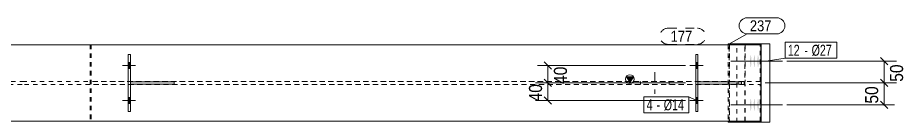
# Model space of a CAD drawing. Header units: millimetres. Extents: x 2 to 825, y 1 to 579.
# Drawn here: x 413.7 to 616.5, y 430.2 to 454.2 of the extents above; entities that cross this region are included whole.
import ezdxf

# ---------------------------------------------------------------- set-up
doc = ezdxf.new("R2010")
doc.units = ezdxf.units.MM
for name, pattern in [('XKITLINE00', [0]), ('XKITLINE01', [4, 1, -1, 1, -1]), ('XKITLINE02', [4, 2, -2])]:
    doc.linetypes.add(name, pattern=pattern)
for name, color, linetype, lineweight in [('Bolt', 3, 'Continuous', 0), ('BoltMark', 7, 'Continuous', 0), ('Dimensions', 7, 'Continuous', 0), ('Part', 2, 'Continuous', 0), ('PartMark', 7, 'Continuous', 0)]:
    doc.layers.add(name, color=color, linetype=linetype, lineweight=lineweight)
doc.styles.add('ARIAL', font='ARIAL.TTF')
doc.styles.add('ARIAL_NARROW', font='ARIALN.TTF')

# ---------------------------------------------------------------- blocks, each defined once
blk = doc.blocks.new('*A34')
at = {"layer": 'Bolt', "color": 3, "linetype": 'XKITLINE02', "lineweight": 0}
for p, q in [((559.63, 441.74), (559.63, 436.74)), ((556.38, 439.59), (556.38, 438.89)), ((562.88, 439.59), (562.88, 438.89))]:
    blk.add_line(p, q, dxfattribs=at)
blk = doc.blocks.new('*A36')
at = {"layer": 'Bolt'}
for points in [[(581.74, 444.21), (581.74, 444.18), (581.74, 444.15), (581.74, 444.11), (581.74, 444.08), (581.74, 444.05), (581.74, 444.01), (581.74, 443.98), (581.74, 443.95), (581.74, 443.92), (581.74, 443.88), (581.73, 443.85), (581.73, 443.82), (581.73, 443.79), (581.73, 443.76), (581.73, 443.73), (581.73, 443.7), (581.73, 443.67), (581.73, 443.64), (581.72, 443.61), (581.72, 443.58), (581.72, 443.55), (581.72, 443.52), (581.72, 443.49), (581.71, 443.47), (581.71, 443.44), (581.71, 443.41), (581.71, 443.39), (581.71, 443.36), (581.7, 443.34), (581.7, 443.31), (581.7, 443.29), (581.7, 443.27), (581.69, 443.24), (581.69, 443.22), (581.69, 443.2), (581.69, 443.18), (581.68, 443.16), (581.68, 443.14), (581.68, 443.12), (581.67, 443.1), (581.67, 443.09), (581.67, 443.07), (581.67, 443.05), (581.66, 443.04), (581.66, 443.02), (581.66, 443.01), (581.65, 443), (581.65, 442.99), (581.65, 442.97), (581.64, 442.96), (581.64, 442.95), (581.64, 442.94), (581.63, 442.94), (581.63, 442.93), (581.63, 442.92), (581.62, 442.91), (581.62, 442.91), (581.62, 442.9), (581.61, 442.9), (581.61, 442.9), (581.61, 442.9), (581.6, 442.9), (581.6, 442.89), (581.6, 442.9), (581.59, 442.9), (581.59, 442.9), (581.59, 442.9), (581.58, 442.9), (581.58, 442.91), (581.57, 442.91), (581.57, 442.92), (581.57, 442.93), (581.56, 442.94), (581.56, 442.94), (581.56, 442.95), (581.55, 442.96), (581.55, 442.97), (581.55, 442.99), (581.54, 443), (581.54, 443.01), (581.54, 443.02), (581.54, 443.04), (581.53, 443.05), (581.53, 443.07), (581.53, 443.09), (581.52, 443.1), (581.52, 443.12), (581.52, 443.14), (581.51, 443.16), (581.51, 443.18), (581.51, 443.2), (581.51, 443.22), (581.5, 443.24), (581.5, 443.27), (581.5, 443.29), (581.5, 443.31), (581.49, 443.34), (581.49, 443.36), (581.49, 443.39), (581.49, 443.41), (581.49, 443.44), (581.48, 443.47), (581.48, 443.49), (581.48, 443.52), (581.48, 443.55), (581.48, 443.58), (581.47, 443.61), (581.47, 443.64), (581.47, 443.67), (581.47, 443.7), (581.47, 443.73), (581.47, 443.76), (581.47, 443.79), (581.46, 443.82), (581.46, 443.85), (581.46, 443.88), (581.46, 443.92), (581.46, 443.95), (581.46, 443.98), (581.46, 444.01), (581.46, 444.05), (581.46, 444.08), (581.46, 444.11), (581.46, 444.15), (581.46, 444.18), (581.46, 444.21), (581.46, 444.24), (581.46, 444.28), (581.46, 444.31), (581.46, 444.34), (581.46, 444.38), (581.46, 444.41), (581.46, 444.44), (581.46, 444.48), (581.46, 444.51), (581.46, 444.54), (581.46, 444.57), (581.46, 444.6), (581.46, 444.64), (581.46, 444.67), (581.47, 444.7), (581.47, 444.73), (581.47, 444.76), (581.47, 444.79), (581.47, 444.82), (581.47, 444.85), (581.47, 444.88), (581.48, 444.91), (581.48, 444.94), (581.48, 444.97), (581.48, 444.99), (581.48, 445.02), (581.49, 445.05), (581.49, 445.08), (581.49, 445.1), (581.49, 445.13), (581.49, 445.15), (581.5, 445.18), (581.5, 445.2), (581.5, 445.22), (581.5, 445.24), (581.51, 445.27), (581.51, 445.29), (581.51, 445.31), (581.51, 445.33), (581.52, 445.35), (581.52, 445.37), (581.52, 445.39), (581.53, 445.4), (581.53, 445.42), (581.53, 445.44), (581.54, 445.45), (581.54, 445.47), (581.54, 445.48), (581.54, 445.49), (581.55, 445.5), (581.55, 445.52), (581.55, 445.53), (581.56, 445.54), (581.56, 445.55), (581.56, 445.55), (581.57, 445.56), (581.57, 445.57), (581.57, 445.57), (581.58, 445.58), (581.58, 445.58), (581.59, 445.59), (581.59, 445.59), (581.59, 445.59), (581.6, 445.59), (581.6, 445.59), (581.6, 445.59), (581.61, 445.59), (581.61, 445.59), (581.61, 445.59), (581.62, 445.58), (581.62, 445.58), (581.62, 445.57), (581.63, 445.57), (581.63, 445.56), (581.63, 445.55), (581.64, 445.55), (581.64, 445.54), (581.64, 445.53), (581.65, 445.52), (581.65, 445.5), (581.65, 445.49), (581.66, 445.48), (581.66, 445.47), (581.66, 445.45), (581.67, 445.44), (581.67, 445.42), (581.67, 445.4), (581.67, 445.39), (581.68, 445.37), (581.68, 445.35), (581.68, 445.33), (581.69, 445.31), (581.69, 445.29), (581.69, 445.27), (581.69, 445.24), (581.7, 445.22), (581.7, 445.2), (581.7, 445.18), (581.7, 445.15), (581.71, 445.13), (581.71, 445.1), (581.71, 445.08), (581.71, 445.05), (581.71, 445.02), (581.72, 444.99), (581.72, 444.97), (581.72, 444.94), (581.72, 444.91), (581.72, 444.88), (581.73, 444.85), (581.73, 444.82), (581.73, 444.79), (581.73, 444.76), (581.73, 444.73), (581.73, 444.7), (581.73, 444.67), (581.73, 444.64), (581.74, 444.6), (581.74, 444.57), (581.74, 444.54), (581.74, 444.51), (581.74, 444.48), (581.74, 444.44), (581.74, 444.41), (581.74, 444.38), (581.74, 444.34), (581.74, 444.31), (581.74, 444.28), (581.74, 444.24)], [(582.58, 444.21), (582.58, 444.18), (582.58, 444.15), (582.58, 444.11), (582.58, 444.08), (582.58, 444.05), (582.58, 444.01), (582.58, 443.98), (582.58, 443.95), (582.58, 443.92), (582.57, 443.88), (582.57, 443.85), (582.57, 443.82), (582.57, 443.79), (582.57, 443.76), (582.57, 443.73), (582.57, 443.7), (582.57, 443.67), (582.56, 443.64), (582.56, 443.61), (582.56, 443.58), (582.56, 443.55), (582.56, 443.52), (582.56, 443.49), (582.55, 443.47), (582.55, 443.44), (582.55, 443.41), (582.55, 443.39), (582.55, 443.36), (582.54, 443.34), (582.54, 443.31), (582.54, 443.29), (582.54, 443.27), (582.53, 443.24), (582.53, 443.22), (582.53, 443.2), (582.53, 443.18), (582.52, 443.16), (582.52, 443.14), (582.52, 443.12), (582.51, 443.1), (582.51, 443.09), (582.51, 443.07), (582.51, 443.05), (582.5, 443.04), (582.5, 443.02), (582.5, 443.01), (582.49, 443), (582.49, 442.99), (582.49, 442.97), (582.48, 442.96), (582.48, 442.95), (582.48, 442.94), (582.47, 442.94), (582.47, 442.93), (582.47, 442.92), (582.46, 442.91), (582.46, 442.91), (582.46, 442.9), (582.45, 442.9), (582.45, 442.9), (582.45, 442.9), (582.44, 442.9), (582.44, 442.89), (582.43, 442.9), (582.43, 442.9), (582.43, 442.9), (582.42, 442.9), (582.42, 442.9), (582.42, 442.91), (582.41, 442.91), (582.41, 442.92), (582.41, 442.93), (582.4, 442.94), (582.4, 442.94), (582.4, 442.95), (582.39, 442.96), (582.39, 442.97), (582.39, 442.99), (582.38, 443), (582.38, 443.01), (582.38, 443.02), (582.37, 443.04), (582.37, 443.05), (582.37, 443.07), (582.37, 443.09), (582.36, 443.1), (582.36, 443.12), (582.36, 443.14), (582.35, 443.16), (582.35, 443.18), (582.35, 443.2), (582.35, 443.22), (582.34, 443.24), (582.34, 443.27), (582.34, 443.29), (582.34, 443.31), (582.33, 443.34), (582.33, 443.36), (582.33, 443.39), (582.33, 443.41), (582.32, 443.44), (582.32, 443.47), (582.32, 443.49), (582.32, 443.52), (582.32, 443.55), (582.32, 443.58), (582.31, 443.61), (582.31, 443.64), (582.31, 443.67), (582.31, 443.7), (582.31, 443.73), (582.31, 443.76), (582.3, 443.79), (582.3, 443.82), (582.3, 443.85), (582.3, 443.88), (582.3, 443.92), (582.3, 443.95), (582.3, 443.98), (582.3, 444.01), (582.3, 444.05), (582.3, 444.08), (582.3, 444.11), (582.3, 444.15), (582.3, 444.18), (582.3, 444.21), (582.3, 444.24), (582.3, 444.28), (582.3, 444.31), (582.3, 444.34), (582.3, 444.38), (582.3, 444.41), (582.3, 444.44), (582.3, 444.48), (582.3, 444.51), (582.3, 444.54), (582.3, 444.57), (582.3, 444.6), (582.3, 444.64), (582.3, 444.67), (582.3, 444.7), (582.31, 444.73), (582.31, 444.76), (582.31, 444.79), (582.31, 444.82), (582.31, 444.85), (582.31, 444.88), (582.32, 444.91), (582.32, 444.94), (582.32, 444.97), (582.32, 444.99), (582.32, 445.02), (582.32, 445.05), (582.33, 445.08), (582.33, 445.1), (582.33, 445.13), (582.33, 445.15), (582.34, 445.18), (582.34, 445.2), (582.34, 445.22), (582.34, 445.24), (582.35, 445.27), (582.35, 445.29), (582.35, 445.31), (582.35, 445.33), (582.36, 445.35), (582.36, 445.37), (582.36, 445.39), (582.37, 445.4), (582.37, 445.42), (582.37, 445.44), (582.37, 445.45), (582.38, 445.47), (582.38, 445.48), (582.38, 445.49), (582.39, 445.5), (582.39, 445.52), (582.39, 445.53), (582.4, 445.54), (582.4, 445.55), (582.4, 445.55), (582.41, 445.56), (582.41, 445.57), (582.41, 445.57), (582.42, 445.58), (582.42, 445.58), (582.42, 445.59), (582.43, 445.59), (582.43, 445.59), (582.43, 445.59), (582.44, 445.59), (582.44, 445.59), (582.45, 445.59), (582.45, 445.59), (582.45, 445.59), (582.46, 445.58), (582.46, 445.58), (582.46, 445.57), (582.47, 445.57), (582.47, 445.56), (582.47, 445.55), (582.48, 445.55), (582.48, 445.54), (582.48, 445.53), (582.49, 445.52), (582.49, 445.5), (582.49, 445.49), (582.5, 445.48), (582.5, 445.47), (582.5, 445.45), (582.51, 445.44), (582.51, 445.42), (582.51, 445.4), (582.51, 445.39), (582.52, 445.37), (582.52, 445.35), (582.52, 445.33), (582.53, 445.31), (582.53, 445.29), (582.53, 445.27), (582.53, 445.24), (582.54, 445.22), (582.54, 445.2), (582.54, 445.18), (582.54, 445.15), (582.55, 445.13), (582.55, 445.1), (582.55, 445.08), (582.55, 445.05), (582.55, 445.02), (582.56, 444.99), (582.56, 444.97), (582.56, 444.94), (582.56, 444.91), (582.56, 444.88), (582.56, 444.85), (582.57, 444.82), (582.57, 444.79), (582.57, 444.76), (582.57, 444.73), (582.57, 444.7), (582.57, 444.67), (582.57, 444.64), (582.57, 444.6), (582.58, 444.57), (582.58, 444.54), (582.58, 444.51), (582.58, 444.48), (582.58, 444.44), (582.58, 444.41), (582.58, 444.38), (582.58, 444.34), (582.58, 444.31), (582.58, 444.28), (582.58, 444.24)], [(583.42, 444.21), (583.42, 444.18), (583.42, 444.15), (583.42, 444.11), (583.42, 444.08), (583.42, 444.05), (583.42, 444.01), (583.42, 443.98), (583.42, 443.95), (583.41, 443.92), (583.41, 443.88), (583.41, 443.85), (583.41, 443.82), (583.41, 443.79), (583.41, 443.76), (583.41, 443.73), (583.41, 443.7), (583.41, 443.67), (583.4, 443.64), (583.4, 443.61), (583.4, 443.58), (583.4, 443.55), (583.4, 443.52), (583.4, 443.49), (583.39, 443.47), (583.39, 443.44), (583.39, 443.41), (583.39, 443.39), (583.38, 443.36), (583.38, 443.34), (583.38, 443.31), (583.38, 443.29), (583.38, 443.27), (583.37, 443.24), (583.37, 443.22), (583.37, 443.2), (583.36, 443.18), (583.36, 443.16), (583.36, 443.14), (583.36, 443.12), (583.35, 443.1), (583.35, 443.09), (583.35, 443.07), (583.34, 443.05), (583.34, 443.04), (583.34, 443.02), (583.33, 443.01), (583.33, 443), (583.33, 442.99), (583.33, 442.97), (583.32, 442.96), (583.32, 442.95), (583.32, 442.94), (583.31, 442.94), (583.31, 442.93), (583.31, 442.92), (583.3, 442.91), (583.3, 442.91), (583.29, 442.9), (583.29, 442.9), (583.29, 442.9), (583.28, 442.9), (583.28, 442.9), (583.28, 442.89), (583.27, 442.9), (583.27, 442.9), (583.27, 442.9), (583.26, 442.9), (583.26, 442.9), (583.26, 442.91), (583.25, 442.91), (583.25, 442.92), (583.25, 442.93), (583.24, 442.94), (583.24, 442.94), (583.24, 442.95), (583.23, 442.96), (583.23, 442.97), (583.23, 442.99), (583.22, 443), (583.22, 443.01), (583.22, 443.02), (583.21, 443.04), (583.21, 443.05), (583.21, 443.07), (583.2, 443.09), (583.2, 443.1), (583.2, 443.12), (583.2, 443.14), (583.19, 443.16), (583.19, 443.18), (583.19, 443.2), (583.18, 443.22), (583.18, 443.24), (583.18, 443.27), (583.18, 443.29), (583.17, 443.31), (583.17, 443.34), (583.17, 443.36), (583.17, 443.39), (583.17, 443.41), (583.16, 443.44), (583.16, 443.47), (583.16, 443.49), (583.16, 443.52), (583.16, 443.55), (583.15, 443.58), (583.15, 443.61), (583.15, 443.64), (583.15, 443.67), (583.15, 443.7), (583.15, 443.73), (583.15, 443.76), (583.14, 443.79), (583.14, 443.82), (583.14, 443.85), (583.14, 443.88), (583.14, 443.92), (583.14, 443.95), (583.14, 443.98), (583.14, 444.01), (583.14, 444.05), (583.14, 444.08), (583.14, 444.11), (583.14, 444.15), (583.14, 444.18), (583.14, 444.21), (583.14, 444.24), (583.14, 444.28), (583.14, 444.31), (583.14, 444.34), (583.14, 444.38), (583.14, 444.41), (583.14, 444.44), (583.14, 444.48), (583.14, 444.51), (583.14, 444.54), (583.14, 444.57), (583.14, 444.6), (583.14, 444.64), (583.14, 444.67), (583.14, 444.7), (583.15, 444.73), (583.15, 444.76), (583.15, 444.79), (583.15, 444.82), (583.15, 444.85), (583.15, 444.88), (583.15, 444.91), (583.16, 444.94), (583.16, 444.97), (583.16, 444.99), (583.16, 445.02), (583.16, 445.05), (583.17, 445.08), (583.17, 445.1), (583.17, 445.13), (583.17, 445.15), (583.17, 445.18), (583.18, 445.2), (583.18, 445.22), (583.18, 445.24), (583.18, 445.27), (583.19, 445.29), (583.19, 445.31), (583.19, 445.33), (583.2, 445.35), (583.2, 445.37), (583.2, 445.39), (583.2, 445.4), (583.21, 445.42), (583.21, 445.44), (583.21, 445.45), (583.22, 445.47), (583.22, 445.48), (583.22, 445.49), (583.23, 445.5), (583.23, 445.52), (583.23, 445.53), (583.24, 445.54), (583.24, 445.55), (583.24, 445.55), (583.25, 445.56), (583.25, 445.57), (583.25, 445.57), (583.26, 445.58), (583.26, 445.58), (583.26, 445.59), (583.27, 445.59), (583.27, 445.59), (583.27, 445.59), (583.28, 445.59), (583.28, 445.59), (583.28, 445.59), (583.29, 445.59), (583.29, 445.59), (583.29, 445.58), (583.3, 445.58), (583.3, 445.57), (583.31, 445.57), (583.31, 445.56), (583.31, 445.55), (583.32, 445.55), (583.32, 445.54), (583.32, 445.53), (583.33, 445.52), (583.33, 445.5), (583.33, 445.49), (583.33, 445.48), (583.34, 445.47), (583.34, 445.45), (583.34, 445.44), (583.35, 445.42), (583.35, 445.4), (583.35, 445.39), (583.36, 445.37), (583.36, 445.35), (583.36, 445.33), (583.36, 445.31), (583.37, 445.29), (583.37, 445.27), (583.37, 445.24), (583.38, 445.22), (583.38, 445.2), (583.38, 445.18), (583.38, 445.15), (583.38, 445.13), (583.39, 445.1), (583.39, 445.08), (583.39, 445.05), (583.39, 445.02), (583.4, 444.99), (583.4, 444.97), (583.4, 444.94), (583.4, 444.91), (583.4, 444.88), (583.4, 444.85), (583.41, 444.82), (583.41, 444.79), (583.41, 444.76), (583.41, 444.73), (583.41, 444.7), (583.41, 444.67), (583.41, 444.64), (583.41, 444.6), (583.41, 444.57), (583.42, 444.54), (583.42, 444.51), (583.42, 444.48), (583.42, 444.44), (583.42, 444.41), (583.42, 444.38), (583.42, 444.34), (583.42, 444.31), (583.42, 444.28), (583.42, 444.24)], [(581.74, 434.21), (581.74, 434.18), (581.74, 434.15), (581.74, 434.11), (581.74, 434.08), (581.74, 434.05), (581.74, 434.01), (581.74, 433.98), (581.74, 433.95), (581.74, 433.92), (581.74, 433.88), (581.73, 433.85), (581.73, 433.82), (581.73, 433.79), (581.73, 433.76), (581.73, 433.73), (581.73, 433.7), (581.73, 433.67), (581.73, 433.64), (581.72, 433.61), (581.72, 433.58), (581.72, 433.55), (581.72, 433.52), (581.72, 433.49), (581.71, 433.47), (581.71, 433.44), (581.71, 433.41), (581.71, 433.39), (581.71, 433.36), (581.7, 433.34), (581.7, 433.31), (581.7, 433.29), (581.7, 433.27), (581.69, 433.24), (581.69, 433.22), (581.69, 433.2), (581.69, 433.18), (581.68, 433.16), (581.68, 433.14), (581.68, 433.12), (581.67, 433.1), (581.67, 433.09), (581.67, 433.07), (581.67, 433.05), (581.66, 433.04), (581.66, 433.02), (581.66, 433.01), (581.65, 433), (581.65, 432.99), (581.65, 432.97), (581.64, 432.96), (581.64, 432.95), (581.64, 432.94), (581.63, 432.94), (581.63, 432.93), (581.63, 432.92), (581.62, 432.91), (581.62, 432.91), (581.62, 432.9), (581.61, 432.9), (581.61, 432.9), (581.61, 432.9), (581.6, 432.9), (581.6, 432.89), (581.6, 432.9), (581.59, 432.9), (581.59, 432.9), (581.59, 432.9), (581.58, 432.9), (581.58, 432.91), (581.57, 432.91), (581.57, 432.92), (581.57, 432.93), (581.56, 432.94), (581.56, 432.94), (581.56, 432.95), (581.55, 432.96), (581.55, 432.97), (581.55, 432.99), (581.54, 433), (581.54, 433.01), (581.54, 433.02), (581.54, 433.04), (581.53, 433.05), (581.53, 433.07), (581.53, 433.09), (581.52, 433.1), (581.52, 433.12), (581.52, 433.14), (581.51, 433.16), (581.51, 433.18), (581.51, 433.2), (581.51, 433.22), (581.5, 433.24), (581.5, 433.27), (581.5, 433.29), (581.5, 433.31), (581.49, 433.34), (581.49, 433.36), (581.49, 433.39), (581.49, 433.41), (581.49, 433.44), (581.48, 433.47), (581.48, 433.49), (581.48, 433.52), (581.48, 433.55), (581.48, 433.58), (581.47, 433.61), (581.47, 433.64), (581.47, 433.67), (581.47, 433.7), (581.47, 433.73), (581.47, 433.76), (581.47, 433.79), (581.46, 433.82), (581.46, 433.85), (581.46, 433.88), (581.46, 433.92), (581.46, 433.95), (581.46, 433.98), (581.46, 434.01), (581.46, 434.05), (581.46, 434.08), (581.46, 434.11), (581.46, 434.15), (581.46, 434.18), (581.46, 434.21), (581.46, 434.24), (581.46, 434.28), (581.46, 434.31), (581.46, 434.34), (581.46, 434.38), (581.46, 434.41), (581.46, 434.44), (581.46, 434.48), (581.46, 434.51), (581.46, 434.54), (581.46, 434.57), (581.46, 434.6), (581.46, 434.64), (581.46, 434.67), (581.47, 434.7), (581.47, 434.73), (581.47, 434.76), (581.47, 434.79), (581.47, 434.82), (581.47, 434.85), (581.47, 434.88), (581.48, 434.91), (581.48, 434.94), (581.48, 434.97), (581.48, 434.99), (581.48, 435.02), (581.49, 435.05), (581.49, 435.08), (581.49, 435.1), (581.49, 435.13), (581.49, 435.15), (581.5, 435.18), (581.5, 435.2), (581.5, 435.22), (581.5, 435.24), (581.51, 435.27), (581.51, 435.29), (581.51, 435.31), (581.51, 435.33), (581.52, 435.35), (581.52, 435.37), (581.52, 435.39), (581.53, 435.4), (581.53, 435.42), (581.53, 435.44), (581.54, 435.45), (581.54, 435.47), (581.54, 435.48), (581.54, 435.49), (581.55, 435.5), (581.55, 435.52), (581.55, 435.53), (581.56, 435.54), (581.56, 435.55), (581.56, 435.55), (581.57, 435.56), (581.57, 435.57), (581.57, 435.57), (581.58, 435.58), (581.58, 435.58), (581.59, 435.59), (581.59, 435.59), (581.59, 435.59), (581.6, 435.59), (581.6, 435.59), (581.6, 435.59), (581.61, 435.59), (581.61, 435.59), (581.61, 435.59), (581.62, 435.58), (581.62, 435.58), (581.62, 435.57), (581.63, 435.57), (581.63, 435.56), (581.63, 435.55), (581.64, 435.55), (581.64, 435.54), (581.64, 435.53), (581.65, 435.52), (581.65, 435.5), (581.65, 435.49), (581.66, 435.48), (581.66, 435.47), (581.66, 435.45), (581.67, 435.44), (581.67, 435.42), (581.67, 435.4), (581.67, 435.39), (581.68, 435.37), (581.68, 435.35), (581.68, 435.33), (581.69, 435.31), (581.69, 435.29), (581.69, 435.27), (581.69, 435.24), (581.7, 435.22), (581.7, 435.2), (581.7, 435.18), (581.7, 435.15), (581.71, 435.13), (581.71, 435.1), (581.71, 435.08), (581.71, 435.05), (581.71, 435.02), (581.72, 434.99), (581.72, 434.97), (581.72, 434.94), (581.72, 434.91), (581.72, 434.88), (581.73, 434.85), (581.73, 434.82), (581.73, 434.79), (581.73, 434.76), (581.73, 434.73), (581.73, 434.7), (581.73, 434.67), (581.73, 434.64), (581.74, 434.6), (581.74, 434.57), (581.74, 434.54), (581.74, 434.51), (581.74, 434.48), (581.74, 434.44), (581.74, 434.41), (581.74, 434.38), (581.74, 434.34), (581.74, 434.31), (581.74, 434.28), (581.74, 434.24)], [(582.58, 434.21), (582.58, 434.18), (582.58, 434.15), (582.58, 434.11), (582.58, 434.08), (582.58, 434.05), (582.58, 434.01), (582.58, 433.98), (582.58, 433.95), (582.58, 433.92), (582.57, 433.88), (582.57, 433.85), (582.57, 433.82), (582.57, 433.79), (582.57, 433.76), (582.57, 433.73), (582.57, 433.7), (582.57, 433.67), (582.56, 433.64), (582.56, 433.61), (582.56, 433.58), (582.56, 433.55), (582.56, 433.52), (582.56, 433.49), (582.55, 433.47), (582.55, 433.44), (582.55, 433.41), (582.55, 433.39), (582.55, 433.36), (582.54, 433.34), (582.54, 433.31), (582.54, 433.29), (582.54, 433.27), (582.53, 433.24), (582.53, 433.22), (582.53, 433.2), (582.53, 433.18), (582.52, 433.16), (582.52, 433.14), (582.52, 433.12), (582.51, 433.1), (582.51, 433.09), (582.51, 433.07), (582.51, 433.05), (582.5, 433.04), (582.5, 433.02), (582.5, 433.01), (582.49, 433), (582.49, 432.99), (582.49, 432.97), (582.48, 432.96), (582.48, 432.95), (582.48, 432.94), (582.47, 432.94), (582.47, 432.93), (582.47, 432.92), (582.46, 432.91), (582.46, 432.91), (582.46, 432.9), (582.45, 432.9), (582.45, 432.9), (582.45, 432.9), (582.44, 432.9), (582.44, 432.89), (582.43, 432.9), (582.43, 432.9), (582.43, 432.9), (582.42, 432.9), (582.42, 432.9), (582.42, 432.91), (582.41, 432.91), (582.41, 432.92), (582.41, 432.93), (582.4, 432.94), (582.4, 432.94), (582.4, 432.95), (582.39, 432.96), (582.39, 432.97), (582.39, 432.99), (582.38, 433), (582.38, 433.01), (582.38, 433.02), (582.37, 433.04), (582.37, 433.05), (582.37, 433.07), (582.37, 433.09), (582.36, 433.1), (582.36, 433.12), (582.36, 433.14), (582.35, 433.16), (582.35, 433.18), (582.35, 433.2), (582.35, 433.22), (582.34, 433.24), (582.34, 433.27), (582.34, 433.29), (582.34, 433.31), (582.33, 433.34), (582.33, 433.36), (582.33, 433.39), (582.33, 433.41), (582.32, 433.44), (582.32, 433.47), (582.32, 433.49), (582.32, 433.52), (582.32, 433.55), (582.32, 433.58), (582.31, 433.61), (582.31, 433.64), (582.31, 433.67), (582.31, 433.7), (582.31, 433.73), (582.31, 433.76), (582.3, 433.79), (582.3, 433.82), (582.3, 433.85), (582.3, 433.88), (582.3, 433.92), (582.3, 433.95), (582.3, 433.98), (582.3, 434.01), (582.3, 434.05), (582.3, 434.08), (582.3, 434.11), (582.3, 434.15), (582.3, 434.18), (582.3, 434.21), (582.3, 434.24), (582.3, 434.28), (582.3, 434.31), (582.3, 434.34), (582.3, 434.38), (582.3, 434.41), (582.3, 434.44), (582.3, 434.48), (582.3, 434.51), (582.3, 434.54), (582.3, 434.57), (582.3, 434.6), (582.3, 434.64), (582.3, 434.67), (582.3, 434.7), (582.31, 434.73), (582.31, 434.76), (582.31, 434.79), (582.31, 434.82), (582.31, 434.85), (582.31, 434.88), (582.32, 434.91), (582.32, 434.94), (582.32, 434.97), (582.32, 434.99), (582.32, 435.02), (582.32, 435.05), (582.33, 435.08), (582.33, 435.1), (582.33, 435.13), (582.33, 435.15), (582.34, 435.18), (582.34, 435.2), (582.34, 435.22), (582.34, 435.24), (582.35, 435.27), (582.35, 435.29), (582.35, 435.31), (582.35, 435.33), (582.36, 435.35), (582.36, 435.37), (582.36, 435.39), (582.37, 435.4), (582.37, 435.42), (582.37, 435.44), (582.37, 435.45), (582.38, 435.47), (582.38, 435.48), (582.38, 435.49), (582.39, 435.5), (582.39, 435.52), (582.39, 435.53), (582.4, 435.54), (582.4, 435.55), (582.4, 435.55), (582.41, 435.56), (582.41, 435.57), (582.41, 435.57), (582.42, 435.58), (582.42, 435.58), (582.42, 435.59), (582.43, 435.59), (582.43, 435.59), (582.43, 435.59), (582.44, 435.59), (582.44, 435.59), (582.45, 435.59), (582.45, 435.59), (582.45, 435.59), (582.46, 435.58), (582.46, 435.58), (582.46, 435.57), (582.47, 435.57), (582.47, 435.56), (582.47, 435.55), (582.48, 435.55), (582.48, 435.54), (582.48, 435.53), (582.49, 435.52), (582.49, 435.5), (582.49, 435.49), (582.5, 435.48), (582.5, 435.47), (582.5, 435.45), (582.51, 435.44), (582.51, 435.42), (582.51, 435.4), (582.51, 435.39), (582.52, 435.37), (582.52, 435.35), (582.52, 435.33), (582.53, 435.31), (582.53, 435.29), (582.53, 435.27), (582.53, 435.24), (582.54, 435.22), (582.54, 435.2), (582.54, 435.18), (582.54, 435.15), (582.55, 435.13), (582.55, 435.1), (582.55, 435.08), (582.55, 435.05), (582.55, 435.02), (582.56, 434.99), (582.56, 434.97), (582.56, 434.94), (582.56, 434.91), (582.56, 434.88), (582.56, 434.85), (582.57, 434.82), (582.57, 434.79), (582.57, 434.76), (582.57, 434.73), (582.57, 434.7), (582.57, 434.67), (582.57, 434.64), (582.57, 434.6), (582.58, 434.57), (582.58, 434.54), (582.58, 434.51), (582.58, 434.48), (582.58, 434.44), (582.58, 434.41), (582.58, 434.38), (582.58, 434.34), (582.58, 434.31), (582.58, 434.28), (582.58, 434.24)], [(583.42, 434.21), (583.42, 434.18), (583.42, 434.15), (583.42, 434.11), (583.42, 434.08), (583.42, 434.05), (583.42, 434.01), (583.42, 433.98), (583.42, 433.95), (583.41, 433.92), (583.41, 433.88), (583.41, 433.85), (583.41, 433.82), (583.41, 433.79), (583.41, 433.76), (583.41, 433.73), (583.41, 433.7), (583.41, 433.67), (583.4, 433.64), (583.4, 433.61), (583.4, 433.58), (583.4, 433.55), (583.4, 433.52), (583.4, 433.49), (583.39, 433.47), (583.39, 433.44), (583.39, 433.41), (583.39, 433.39), (583.38, 433.36), (583.38, 433.34), (583.38, 433.31), (583.38, 433.29), (583.38, 433.27), (583.37, 433.24), (583.37, 433.22), (583.37, 433.2), (583.36, 433.18), (583.36, 433.16), (583.36, 433.14), (583.36, 433.12), (583.35, 433.1), (583.35, 433.09), (583.35, 433.07), (583.34, 433.05), (583.34, 433.04), (583.34, 433.02), (583.33, 433.01), (583.33, 433), (583.33, 432.99), (583.33, 432.97), (583.32, 432.96), (583.32, 432.95), (583.32, 432.94), (583.31, 432.94), (583.31, 432.93), (583.31, 432.92), (583.3, 432.91), (583.3, 432.91), (583.29, 432.9), (583.29, 432.9), (583.29, 432.9), (583.28, 432.9), (583.28, 432.9), (583.28, 432.89), (583.27, 432.9), (583.27, 432.9), (583.27, 432.9), (583.26, 432.9), (583.26, 432.9), (583.26, 432.91), (583.25, 432.91), (583.25, 432.92), (583.25, 432.93), (583.24, 432.94), (583.24, 432.94), (583.24, 432.95), (583.23, 432.96), (583.23, 432.97), (583.23, 432.99), (583.22, 433), (583.22, 433.01), (583.22, 433.02), (583.21, 433.04), (583.21, 433.05), (583.21, 433.07), (583.2, 433.09), (583.2, 433.1), (583.2, 433.12), (583.2, 433.14), (583.19, 433.16), (583.19, 433.18), (583.19, 433.2), (583.18, 433.22), (583.18, 433.24), (583.18, 433.27), (583.18, 433.29), (583.17, 433.31), (583.17, 433.34), (583.17, 433.36), (583.17, 433.39), (583.17, 433.41), (583.16, 433.44), (583.16, 433.47), (583.16, 433.49), (583.16, 433.52), (583.16, 433.55), (583.15, 433.58), (583.15, 433.61), (583.15, 433.64), (583.15, 433.67), (583.15, 433.7), (583.15, 433.73), (583.15, 433.76), (583.14, 433.79), (583.14, 433.82), (583.14, 433.85), (583.14, 433.88), (583.14, 433.92), (583.14, 433.95), (583.14, 433.98), (583.14, 434.01), (583.14, 434.05), (583.14, 434.08), (583.14, 434.11), (583.14, 434.15), (583.14, 434.18), (583.14, 434.21), (583.14, 434.24), (583.14, 434.28), (583.14, 434.31), (583.14, 434.34), (583.14, 434.38), (583.14, 434.41), (583.14, 434.44), (583.14, 434.48), (583.14, 434.51), (583.14, 434.54), (583.14, 434.57), (583.14, 434.6), (583.14, 434.64), (583.14, 434.67), (583.14, 434.7), (583.15, 434.73), (583.15, 434.76), (583.15, 434.79), (583.15, 434.82), (583.15, 434.85), (583.15, 434.88), (583.15, 434.91), (583.16, 434.94), (583.16, 434.97), (583.16, 434.99), (583.16, 435.02), (583.16, 435.05), (583.17, 435.08), (583.17, 435.1), (583.17, 435.13), (583.17, 435.15), (583.17, 435.18), (583.18, 435.2), (583.18, 435.22), (583.18, 435.24), (583.18, 435.27), (583.19, 435.29), (583.19, 435.31), (583.19, 435.33), (583.2, 435.35), (583.2, 435.37), (583.2, 435.39), (583.2, 435.4), (583.21, 435.42), (583.21, 435.44), (583.21, 435.45), (583.22, 435.47), (583.22, 435.48), (583.22, 435.49), (583.23, 435.5), (583.23, 435.52), (583.23, 435.53), (583.24, 435.54), (583.24, 435.55), (583.24, 435.55), (583.25, 435.56), (583.25, 435.57), (583.25, 435.57), (583.26, 435.58), (583.26, 435.58), (583.26, 435.59), (583.27, 435.59), (583.27, 435.59), (583.27, 435.59), (583.28, 435.59), (583.28, 435.59), (583.28, 435.59), (583.29, 435.59), (583.29, 435.59), (583.29, 435.58), (583.3, 435.58), (583.3, 435.57), (583.31, 435.57), (583.31, 435.56), (583.31, 435.55), (583.32, 435.55), (583.32, 435.54), (583.32, 435.53), (583.33, 435.52), (583.33, 435.5), (583.33, 435.49), (583.33, 435.48), (583.34, 435.47), (583.34, 435.45), (583.34, 435.44), (583.35, 435.42), (583.35, 435.4), (583.35, 435.39), (583.36, 435.37), (583.36, 435.35), (583.36, 435.33), (583.36, 435.31), (583.37, 435.29), (583.37, 435.27), (583.37, 435.24), (583.38, 435.22), (583.38, 435.2), (583.38, 435.18), (583.38, 435.15), (583.38, 435.13), (583.39, 435.1), (583.39, 435.08), (583.39, 435.05), (583.39, 435.02), (583.4, 434.99), (583.4, 434.97), (583.4, 434.94), (583.4, 434.91), (583.4, 434.88), (583.4, 434.85), (583.41, 434.82), (583.41, 434.79), (583.41, 434.76), (583.41, 434.73), (583.41, 434.7), (583.41, 434.67), (583.41, 434.64), (583.41, 434.6), (583.41, 434.57), (583.42, 434.54), (583.42, 434.51), (583.42, 434.48), (583.42, 434.44), (583.42, 434.41), (583.42, 434.38), (583.42, 434.34), (583.42, 434.31), (583.42, 434.28), (583.42, 434.24)]]:
    blk.add_hatch(color=3, dxfattribs=at).paths.add_polyline_path(points, flags=17)
at = {"layer": 'Bolt', "color": 3, "linetype": 'XKITLINE02', "lineweight": 0}
for p, q in [((583.02, 444.24), (575.56, 444.24)), ((583.86, 444.24), (576.4, 444.24)), ((584.7, 444.24), (577.24, 444.24)), ((583.02, 434.24), (575.56, 434.24)), ((583.86, 434.24), (576.4, 434.24)), ((584.7, 434.24), (577.24, 434.24))]:
    blk.add_line(p, q, dxfattribs=at)
at = {"layer": 'Bolt', "color": 3, "linetype": 'XKITLINE00', "lineweight": 0}
for p, q in [((587.22, 444.24), (579.76, 444.24)), ((588.06, 444.24), (580.6, 444.24)), ((588.9, 444.24), (581.44, 444.24)), ((587.22, 434.24), (579.76, 434.24)), ((588.06, 434.24), (580.6, 434.24)), ((588.9, 434.24), (581.44, 434.24))]:
    blk.add_line(p, q, dxfattribs=at)
blk = doc.blocks.new('*A38')
at = {"layer": 'Bolt'}
for points in [[(439.02, 443.94), (439.52, 443.94), (439.52, 442.54), (439.02, 442.54)], [(439.02, 443.94), (439.52, 443.94), (439.52, 442.54), (439.02, 442.54)], [(439.02, 435.94), (439.52, 435.94), (439.52, 434.54), (439.02, 434.54)], [(439.02, 435.94), (439.52, 435.94), (439.52, 434.54), (439.02, 434.54)]]:
    blk.add_hatch(color=3, dxfattribs=at).paths.add_polyline_path(points, flags=17)
at = {"layer": 'Bolt', "color": 3, "linetype": 'XKITLINE00', "lineweight": 0}
for p, q in [((440.68, 443.24), (437.68, 443.24)), ((440.68, 443.24), (437.68, 443.24)), ((439.52, 443.94), (439.02, 443.94)), ((439.52, 443.94), (439.02, 443.94)), ((439.52, 442.54), (439.02, 442.54)), ((439.52, 442.54), (439.02, 442.54)), ((440.68, 435.24), (437.68, 435.24)), ((440.68, 435.24), (437.68, 435.24)), ((439.52, 435.94), (439.02, 435.94)), ((439.52, 435.94), (439.02, 435.94)), ((439.52, 434.54), (439.02, 434.54)), ((439.52, 434.54), (439.02, 434.54))]:
    blk.add_line(p, q, dxfattribs=at)
blk = doc.blocks.new('*A40')
at = {"layer": 'Bolt'}
for points in [[(569.02, 443.94), (569.52, 443.94), (569.52, 442.54), (569.02, 442.54)], [(569.02, 443.94), (569.52, 443.94), (569.52, 442.54), (569.02, 442.54)], [(569.02, 435.94), (569.52, 435.94), (569.52, 434.54), (569.02, 434.54)], [(569.02, 435.94), (569.52, 435.94), (569.52, 434.54), (569.02, 434.54)]]:
    blk.add_hatch(color=3, dxfattribs=at).paths.add_polyline_path(points, flags=17)
at = {"layer": 'Bolt', "color": 3, "linetype": 'XKITLINE00', "lineweight": 0}
for p, q in [((570.68, 443.24), (567.68, 443.24)), ((570.68, 443.24), (567.68, 443.24)), ((569.52, 443.94), (569.02, 443.94)), ((569.52, 443.94), (569.02, 443.94)), ((569.52, 442.54), (569.02, 442.54)), ((569.52, 442.54), (569.02, 442.54)), ((570.68, 435.24), (567.68, 435.24)), ((570.68, 435.24), (567.68, 435.24)), ((569.52, 435.94), (569.02, 435.94)), ((569.52, 435.94), (569.02, 435.94)), ((569.52, 434.54), (569.02, 434.54)), ((569.52, 434.54), (569.02, 434.54))]:
    blk.add_line(p, q, dxfattribs=at)
blk = doc.blocks.new('*A45')
at = {"layer": 'Part'}
blk.add_hatch(color=2, dxfattribs=at).paths.add_polyline_path([(553.11, 440.64), (554.71, 440.64), (553.91, 439.24)], flags=17)
at = {"layer": 'Part', "color": 2, "linetype": 'XKITLINE00', "lineweight": 0}
for p, q in [((415.16, 447.99), (373.68, 447.99)), ((583.91, 447.99), (415.26, 447.99)), ((583.91, 430.49), (583.91, 447.99)), ((553.91, 439.24), (553.11, 440.64)), ((553.11, 440.64), (554.71, 440.64)), ((554.71, 440.64), (553.91, 439.24)), ((415.16, 430.49), (373.68, 430.49)), ((583.91, 430.49), (415.26, 430.49))]:
    blk.add_line(p, q, dxfattribs=at)
at = {"layer": 'Part', "color": 7, "linetype": 'XKITLINE01', "lineweight": 0}
for p, q in [((580.22, 430.49), (580.22, 447.99)), ((580.33, 447.99), (580.33, 439.59)), ((583.79, 439.59), (583.79, 447.99)), ((415.16, 439.59), (373.68, 439.59)), ((373.68, 438.89), (415.16, 438.89)), ((583.79, 439.59), (415.26, 439.59)), ((415.26, 438.89), (583.79, 438.89)), ((580.33, 430.49), (580.33, 438.89)), ((583.79, 430.49), (583.79, 438.89))]:
    blk.add_line(p, q, dxfattribs=at)
at = {"layer": 'Part', "color": 2, "linetype": 'XKITLINE00', "lineweight": 0}
blk.add_circle((553.91, 440.14), 1, dxfattribs=at)
blk = doc.blocks.new('*A48')
at = {"layer": 'Part', "color": 2, "linetype": 'XKITLINE00', "lineweight": 0}
for p, q in [((576.46, 448.24), (576.46, 447.99)), ((584.01, 448.24), (576.46, 448.24)), ((586, 448.24), (584.01, 448.24)), ((584.01, 430.24), (584.01, 448.24)), ((586, 448.24), (586, 430.24)), ((576.46, 430.24), (576.46, 430.49)), ((586, 430.24), (576.46, 430.24))]:
    blk.add_line(p, q, dxfattribs=at)
at = {"layer": 'Part', "color": 7, "linetype": 'XKITLINE01', "lineweight": 0}
for p, q in [((576.46, 447.99), (576.46, 430.49)), ((578.45, 430.24), (578.45, 448.24))]:
    blk.add_line(p, q, dxfattribs=at)
blk = doc.blocks.new('*A49')
at = {"layer": 'Part', "color": 7, "linetype": 'XKITLINE01', "lineweight": 0}
for p, q in [((430.26, 447.99), (576.76, 447.99)), ((430.26, 447.99), (430.26, 430.49)), ((430.5, 447.99), (430.5, 430.49)), ((576.65, 430.49), (576.65, 447.99)), ((576.76, 447.99), (576.76, 439.59)), ((580.06, 439.59), (430.5, 439.59)), ((580.06, 438.89), (430.5, 438.89)), ((576.76, 438.89), (576.76, 430.49)), ((578.76, 439.59), (578.76, 438.89)), ((580.06, 438.89), (580.06, 439.59)), ((576.76, 430.49), (430.26, 430.49))]:
    blk.add_line(p, q, dxfattribs=at)
blk = doc.blocks.new('*A52')
at = {"layer": 'Part', "color": 2, "linetype": 'XKITLINE00', "lineweight": 0}
for p, q in [((439.52, 439.49), (449.52, 439.49)), ((449.52, 438.99), (439.52, 438.99)), ((449.52, 438.99), (449.52, 439.49))]:
    blk.add_line(p, q, dxfattribs=at)
at = {"layer": 'Part', "color": 7, "linetype": 'XKITLINE01', "lineweight": 0}
blk.add_line((439.52, 438.99), (439.52, 439.49), dxfattribs=at)
blk.add_line((439.52, 438.99), (439.52, 439.49), dxfattribs=at)
blk = doc.blocks.new('*A53')
at = {"layer": 'Part', "color": 2, "linetype": 'XKITLINE00', "lineweight": 0}
for p, q in [((439.02, 445.74), (439.52, 445.74)), ((439.02, 432.74), (439.02, 445.74)), ((439.52, 445.74), (439.52, 432.74)), ((439.52, 432.74), (439.02, 432.74))]:
    blk.add_line(p, q, dxfattribs=at)
blk = doc.blocks.new('*A56')
at = {"layer": 'Part', "color": 2, "linetype": 'XKITLINE00', "lineweight": 0}
for p, q in [((569.52, 439.49), (579.52, 439.49)), ((579.52, 438.99), (569.52, 438.99)), ((579.52, 438.99), (579.52, 439.49))]:
    blk.add_line(p, q, dxfattribs=at)
at = {"layer": 'Part', "color": 7, "linetype": 'XKITLINE01', "lineweight": 0}
blk.add_line((569.52, 438.99), (569.52, 439.49), dxfattribs=at)
blk.add_line((569.52, 438.99), (569.52, 439.49), dxfattribs=at)
blk = doc.blocks.new('*A57')
at = {"layer": 'Part', "color": 2, "linetype": 'XKITLINE00', "lineweight": 0}
for p, q in [((569.52, 445.74), (569.02, 445.74)), ((569.02, 445.74), (569.02, 432.74)), ((569.52, 432.74), (569.52, 445.74)), ((569.52, 432.74), (569.02, 432.74))]:
    blk.add_line(p, q, dxfattribs=at)
blk = doc.blocks.new('*A135')
at = {"layer": 'Dimensions', "color": 7, "linetype": 'XKITLINE00', "lineweight": 0}
for p, q in [((584.91, 439.24), (614.55, 439.24)), ((611.3, 440.09), (613, 438.4)), ((612.15, 434.24), (612.15, 439.24)), ((589.9, 434.24), (614.55, 434.24)), ((611.3, 435.09), (613, 433.4))]:
    blk.add_line(p, q, dxfattribs=at)
at = {"layer": 'Dimensions', "color": 3}
for p in [(612.15, 439.24), (612.15, 434.24)]:
    blk.add_point(p, dxfattribs=at)
at = {"layer": 'Dimensions', "color": 3, "style": 'ARIAL', "width": 0.85}
blk.add_text('50', height=3, rotation=90.0002, dxfattribs=at).set_placement((610.8, 434.52))
blk = doc.blocks.new('*A136')
at = {"layer": 'Dimensions', "color": 7, "linetype": 'XKITLINE00', "lineweight": 0}
for p, q in [((589.9, 444.24), (615, 444.24)), ((611.3, 445.09), (613, 443.4)), ((612.15, 439.24), (612.15, 444.24)), ((584.91, 439.24), (615, 439.24)), ((611.3, 440.09), (613, 438.4))]:
    blk.add_line(p, q, dxfattribs=at)
at = {"layer": 'Dimensions', "color": 3}
for p in [(612.15, 444.24), (612.15, 439.24)]:
    blk.add_point(p, dxfattribs=at)
at = {"layer": 'Dimensions', "color": 3, "style": 'ARIAL', "width": 0.85}
blk.add_text('50', height=3, rotation=90.0002, dxfattribs=at).set_placement((616.5, 439.52))
blk = doc.blocks.new('*A137')
at = {"layer": 'Dimensions', "color": 7, "linetype": 'XKITLINE00', "lineweight": 0}
for p, q in [((566.68, 439.24), (532.3, 439.24)), ((534.31, 440.09), (536, 438.4)), ((535.15, 435.24), (535.15, 439.24)), ((566.68, 435.24), (532.3, 435.24)), ((534.31, 436.09), (536, 434.4))]:
    blk.add_line(p, q, dxfattribs=at)
at = {"layer": 'Dimensions', "color": 3}
for p in [(535.15, 439.24), (535.15, 435.24)]:
    blk.add_point(p, dxfattribs=at)
at = {"layer": 'Dimensions', "color": 3, "style": 'ARIAL', "width": 0.85}
blk.add_text('40', height=3, rotation=90.0002, dxfattribs=at).set_placement((533.8, 435.02))
blk = doc.blocks.new('*A138')
at = {"layer": 'Dimensions', "color": 7, "linetype": 'XKITLINE00', "lineweight": 0}
for p, q in [((566.68, 443.24), (532.75, 443.24)), ((534.31, 444.09), (536, 442.4)), ((535.15, 439.24), (535.15, 443.24)), ((566.68, 439.24), (532.75, 439.24)), ((534.31, 440.09), (536, 438.4))]:
    blk.add_line(p, q, dxfattribs=at)
at = {"layer": 'Dimensions', "color": 3}
for p in [(535.15, 443.24), (535.15, 439.24)]:
    blk.add_point(p, dxfattribs=at)
at = {"layer": 'Dimensions', "color": 3, "style": 'ARIAL', "width": 0.85}
blk.add_text('40', height=3, rotation=90.0002, dxfattribs=at).set_placement((539.5, 439.02))
blk = doc.blocks.new('*A139')
at = {"layer": 'BoltMark', "color": 7, "linetype": 'XKITLINE00', "lineweight": 0}
for p, q in [((557.15, 436.09), (567.45, 436.09)), ((557.15, 432.39), (557.15, 436.09)), ((567.45, 432.39), (567.45, 436.09)), ((569.18, 435.24), (567.45, 436.09)), ((557.15, 432.39), (567.45, 432.39))]:
    blk.add_line(p, q, dxfattribs=at)
at = {"layer": 'BoltMark', "color": 3, "style": 'ARIAL_NARROW', "width": 0.85}
for s, p in [('4', (557.75, 432.99)), ('-', (560.02, 432.99)), ('Ø14', (561.68, 432.99))]:
    blk.add_text(s, height=2.5, dxfattribs=at).set_placement(p)
blk = doc.blocks.new('*A141')
at = {"layer": 'BoltMark', "color": 7, "linetype": 'XKITLINE00', "lineweight": 0}
for p, q in [((589.5, 448.59), (601.31, 448.59)), ((589.5, 444.89), (589.5, 448.59)), ((601.31, 444.89), (601.31, 448.59)), ((585.17, 444.24), (589.5, 444.89)), ((589.5, 444.89), (601.31, 444.89))]:
    blk.add_line(p, q, dxfattribs=at)
at = {"layer": 'BoltMark', "color": 3, "style": 'ARIAL_NARROW', "width": 0.85}
for s, p in [('12', (590.1, 445.49)), ('-', (593.89, 445.49)), ('Ø27', (595.55, 445.49))]:
    blk.add_text(s, height=2.5, dxfattribs=at).set_placement(p)
blk = doc.blocks.new('*A144')
at = {"layer": 'PartMark', "color": 7, "linetype": 'XKITLINE02', "lineweight": 0}
for p, q in [((562.64, 451.79), (569.4, 451.79)), ((562.64, 448.09), (569.4, 448.09))]:
    blk.add_line(p, q, dxfattribs=at)
for centre, start, end in [((562.64, 449.94), 90, 270), ((569.4, 449.94), 270, 90)]:
    blk.add_arc(centre, 1.85, start, end, dxfattribs=at)
at = {"layer": 'PartMark', "color": 3, "style": 'ARIAL', "width": 0.85}
blk.add_text('177', height=2.5, dxfattribs=at).set_placement((563.24, 448.69))
blk = doc.blocks.new('*A145')
at = {"layer": 'PartMark', "color": 7, "linetype": 'XKITLINE00', "lineweight": 0}
for p, q in [((580.8, 454.19), (587.57, 454.19)), ((576.56, 448.1), (580.8, 450.49)), ((580.8, 450.49), (587.57, 450.49))]:
    blk.add_line(p, q, dxfattribs=at)
for centre, start, end in [((580.8, 452.34), 90, 270), ((587.57, 452.34), 270, 90)]:
    blk.add_arc(centre, 1.85, start, end, dxfattribs=at)
at = {"layer": 'PartMark', "color": 3, "style": 'ARIAL', "width": 0.85}
blk.add_text('237', height=2.5, dxfattribs=at).set_placement((581.4, 451.09))

msp = doc.modelspace()

# ---------------------------------------------------------------- block references
at = {"lineweight": 0}
for name in ['*A145', '*A144', '*A141', '*A49', '*A48', '*A53', '*A57', '*A36', '*A136', '*A38', '*A138', '*A40', '*A34', '*A52', '*A137', '*A56', '*A135', '*A139']:
    msp.add_blockref(name, (0, 0), dxfattribs=at)
at = {"layer": 'Part', "lineweight": 0}
msp.add_blockref('*A45', (0, 0), dxfattribs=at)

doc.saveas('drawing.dxf')
